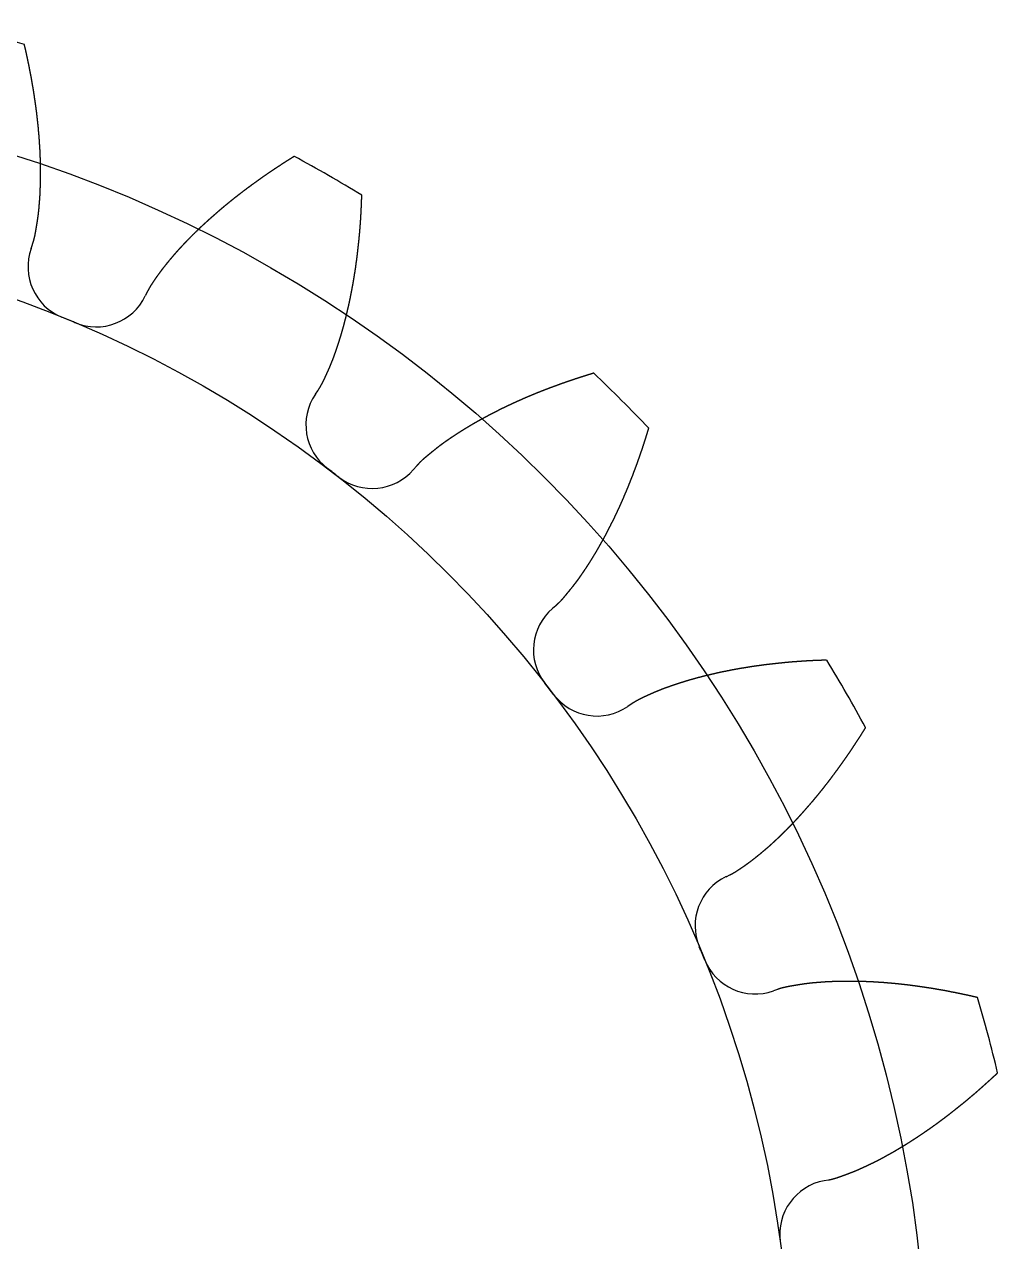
# Model space of a CAD drawing. Header units: millimetres. Extents: x -13 to 13, y -13 to 13.
# Drawn here: x 3.71 to 12.64, y 1.47 to 12.64 of the extents above; entities that cross this region are included whole.
import ezdxf

# ---------------------------------------------------------------- set-up
doc = ezdxf.new("R2010")
doc.units = ezdxf.units.MM
doc.header["$MEASUREMENT"] = 0
for name, color, linetype in [('aasdasdasd v1_Sketch1', 7, 'Continuous'), ('Spur Gear (24 teeth)_Sketch1', 7, 'Continuous'), ('Spur Gear (24 teeth)_Sketch3', 7, 'Continuous')]:
    doc.layers.add(name, color=color, linetype=linetype)

# ---------------------------------------------------------------- blocks, each defined once
blk = doc.blocks.new('SpurGear(24teeth)')
at = {"layer": 'Spur Gear (24 teeth)_Sketch1'}
blk.add_circle((0, 0), 1.0749, dxfattribs=at)
at = {"layer": 'Spur Gear (24 teeth)_Sketch3'}
blk.add_circle((0, 0), 1.2, dxfattribs=at)
blk = doc.blocks.new('engrenagemv1')
blk.add_blockref('SpurGear(24teeth)', (0, 0))

msp = doc.modelspace()

# ---------------------------------------------------------------- linework, layer by layer
at = {"layer": 'aasdasdasd v1_Sketch1'}
for p, q in [((3.77, 10.586, 12.7), (3.783, 10.623, 12.7)), ((3.77, 10.586, 12.7), (3.783, 10.623, 12.7)), ((4.836, 10.187, 12.7), (4.819, 10.151, 12.7)), ((4.836, 10.187, 12.7), (4.819, 10.151, 12.7)), ((6.382, 9.249, 12.7), (6.404, 9.281, 12.7)), ((6.382, 9.249, 12.7), (6.404, 9.281, 12.7)), ((7.308, 8.588, 12.7), (7.283, 8.558, 12.7)), ((7.308, 8.588, 12.7), (7.283, 8.558, 12.7)), ((8.558, 7.283, 12.7), (8.588, 7.308, 12.7)), ((8.558, 7.283, 12.7), (8.588, 7.308, 12.7)), ((9.281, 6.404, 12.7), (9.249, 6.382, 12.7)), ((9.281, 6.404, 12.7), (9.249, 6.382, 12.7)), ((10.151, 4.819, 12.7), (10.187, 4.836, 12.7)), ((10.151, 4.819, 12.7), (10.187, 4.836, 12.7)), ((10.623, 3.783, 12.7), (10.586, 3.77, 12.7)), ((10.623, 3.783, 12.7), (10.586, 3.77, 12.7)), ((11.053, 2.028, 12.7), (11.091, 2.035, 12.7)), ((11.053, 2.028, 12.7), (11.091, 2.035, 12.7))]:
    msp.add_line(p, q, dxfattribs=at)
for centre, radius, start, end in [((0, 0, 12.7), 13, 73.4232, 76.5768), ((0, 0, 12.7), 13, 73.4232, 76.5768), ((0, 0, 12.7), 13, 58.4232, 61.5768), ((0, 0, 12.7), 13, 58.4232, 61.5768), ((4.242, 10.419, 12.7), 0.5, 160.4814, 247.8482), ((4.242, 10.419, 12.7), 0.5, 160.4814, 247.8482), ((4.368, 10.367, 12.7), 0.5, 247.1518, 334.5186), ((4.368, 10.367, 12.7), 0.5, 247.1518, 334.5186), ((0, 0, 12.7), 10.749, 67.1518, 67.8482), ((0, 0, 12.7), 10.749, 67.1518, 67.8482), ((0, 0, 12.7), 13, 43.4232, 46.5768), ((0, 0, 12.7), 13, 43.4232, 46.5768), ((6.794, 8.966, 12.7), 0.5, 145.4814, 232.8482), ((6.794, 8.966, 12.7), 0.5, 145.4814, 232.8482), ((0, 0, 12.7), 10.749, 52.1518, 52.8482), ((0, 0, 12.7), 10.749, 52.1518, 52.8482), ((6.902, 8.883, 12.7), 0.5, 232.1518, 319.5186), ((6.902, 8.883, 12.7), 0.5, 232.1518, 319.5186), ((8.883, 6.902, 12.7), 0.5, 130.4814, 217.8482), ((8.883, 6.902, 12.7), 0.5, 130.4814, 217.8482), ((0, 0, 12.7), 13, 28.4232, 31.5768), ((0, 0, 12.7), 13, 28.4232, 31.5768), ((0, 0, 12.7), 10.749, 37.1518, 37.8482), ((0, 0, 12.7), 10.749, 37.1518, 37.8482), ((8.966, 6.794, 12.7), 0.5, 217.1518, 304.5186), ((8.966, 6.794, 12.7), 0.5, 217.1518, 304.5186), ((10.367, 4.368, 12.7), 0.5, 115.4814, 202.8482), ((10.367, 4.368, 12.7), 0.5, 115.4814, 202.8482), ((0, 0, 12.7), 10.749, 22.1518, 22.8482), ((0, 0, 12.7), 10.749, 22.1518, 22.8482), ((10.419, 4.242, 12.7), 0.5, 202.1518, 289.5186), ((10.419, 4.242, 12.7), 0.5, 202.1518, 289.5186), ((0, 0, 12.7), 13, 13.4232, 16.5768), ((0, 0, 12.7), 13, 13.4232, 16.5768), ((11.144, 1.536, 12.7), 0.5, 100.4814, 187.8482), ((11.144, 1.536, 12.7), 0.5, 100.4814, 187.8482)]:
    msp.add_arc(centre, radius, start, end, dxfattribs=at)
for points in [[(3.783, 10.623, 12.7), (3.785, 10.627, 12.7), (3.788, 10.637, 12.7), (3.793, 10.651, 12.7), (3.798, 10.671, 12.7), (3.804, 10.695, 12.7), (3.809, 10.72, 12.7), (3.814, 10.745, 12.7), (3.818, 10.77, 12.7), (3.822, 10.794, 12.7), (3.826, 10.82, 12.7), (3.83, 10.845, 12.7), (3.834, 10.87, 12.7), (3.837, 10.895, 12.7), (3.84, 10.92, 12.7), (3.843, 10.946, 12.7), (3.845, 10.971, 12.7), (3.847, 10.997, 12.7), (3.849, 11.023, 12.7), (3.851, 11.048, 12.7), (3.853, 11.074, 12.7), (3.854, 11.1, 12.7), (3.855, 11.126, 12.7), (3.856, 11.151, 12.7), (3.857, 11.177, 12.7), (3.858, 11.203, 12.7), (3.858, 11.229, 12.7), (3.858, 11.255, 12.7), (3.858, 11.282, 12.7), (3.858, 11.308, 12.7), (3.858, 11.334, 12.7), (3.857, 11.36, 12.7), (3.857, 11.386, 12.7), (3.856, 11.413, 12.7), (3.855, 11.439, 12.7), (3.854, 11.466, 12.7), (3.853, 11.492, 12.7), (3.851, 11.518, 12.7), (3.849, 11.545, 12.7), (3.848, 11.571, 12.7), (3.846, 11.598, 12.7), (3.844, 11.625, 12.7), (3.841, 11.651, 12.7), (3.839, 11.678, 12.7), (3.837, 11.704, 12.7), (3.834, 11.731, 12.7), (3.831, 11.758, 12.7), (3.828, 11.785, 12.7), (3.825, 11.811, 12.7), (3.822, 11.838, 12.7), (3.818, 11.865, 12.7), (3.815, 11.892, 12.7), (3.811, 11.919, 12.7), (3.807, 11.946, 12.7), (3.803, 11.973, 12.7), (3.799, 11.999, 12.7), (3.795, 12.026, 12.7), (3.791, 12.053, 12.7), (3.786, 12.08, 12.7), (3.781, 12.107, 12.7), (3.777, 12.134, 12.7), (3.772, 12.161, 12.7), (3.767, 12.188, 12.7), (3.761, 12.215, 12.7), (3.756, 12.243, 12.7), (3.751, 12.27, 12.7), (3.745, 12.297, 12.7), (3.739, 12.324, 12.7), (3.734, 12.351, 12.7), (3.728, 12.378, 12.7), (3.722, 12.405, 12.7), (3.717, 12.427, 12.7), (3.713, 12.443, 12.7), (3.71, 12.454, 12.7), (3.709, 12.46, 12.7)], [(3.783, 10.623, 12.7), (3.785, 10.627, 12.7), (3.788, 10.637, 12.7), (3.793, 10.651, 12.7), (3.798, 10.671, 12.7), (3.804, 10.695, 12.7), (3.809, 10.72, 12.7), (3.814, 10.745, 12.7), (3.818, 10.77, 12.7), (3.822, 10.794, 12.7), (3.826, 10.82, 12.7), (3.83, 10.845, 12.7), (3.834, 10.87, 12.7), (3.837, 10.895, 12.7), (3.84, 10.92, 12.7), (3.843, 10.946, 12.7), (3.845, 10.971, 12.7), (3.847, 10.997, 12.7), (3.849, 11.023, 12.7), (3.851, 11.048, 12.7), (3.853, 11.074, 12.7), (3.854, 11.1, 12.7), (3.855, 11.126, 12.7), (3.856, 11.151, 12.7), (3.857, 11.177, 12.7), (3.858, 11.203, 12.7), (3.858, 11.229, 12.7), (3.858, 11.255, 12.7), (3.858, 11.282, 12.7), (3.858, 11.308, 12.7), (3.858, 11.334, 12.7), (3.857, 11.36, 12.7), (3.857, 11.386, 12.7), (3.856, 11.413, 12.7), (3.855, 11.439, 12.7), (3.854, 11.466, 12.7), (3.853, 11.492, 12.7), (3.851, 11.518, 12.7), (3.849, 11.545, 12.7), (3.848, 11.571, 12.7), (3.846, 11.598, 12.7), (3.844, 11.625, 12.7), (3.841, 11.651, 12.7), (3.839, 11.678, 12.7), (3.837, 11.704, 12.7), (3.834, 11.731, 12.7), (3.831, 11.758, 12.7), (3.828, 11.785, 12.7), (3.825, 11.811, 12.7), (3.822, 11.838, 12.7), (3.818, 11.865, 12.7), (3.815, 11.892, 12.7), (3.811, 11.919, 12.7), (3.807, 11.946, 12.7), (3.803, 11.973, 12.7), (3.799, 11.999, 12.7), (3.795, 12.026, 12.7), (3.791, 12.053, 12.7), (3.786, 12.08, 12.7), (3.781, 12.107, 12.7), (3.777, 12.134, 12.7), (3.772, 12.161, 12.7), (3.767, 12.188, 12.7), (3.761, 12.215, 12.7), (3.756, 12.243, 12.7), (3.751, 12.27, 12.7), (3.745, 12.297, 12.7), (3.739, 12.324, 12.7), (3.734, 12.351, 12.7), (3.728, 12.378, 12.7), (3.722, 12.405, 12.7), (3.717, 12.427, 12.7), (3.713, 12.443, 12.7), (3.71, 12.454, 12.7), (3.709, 12.46, 12.7)], [(6.188, 11.433, 12.7), (6.183, 11.43, 12.7), (6.173, 11.424, 12.7), (6.159, 11.415, 12.7), (6.14, 11.403, 12.7), (6.117, 11.389, 12.7), (6.093, 11.374, 12.7), (6.07, 11.358, 12.7), (6.047, 11.343, 12.7), (6.024, 11.328, 12.7), (6.001, 11.313, 12.7), (5.978, 11.297, 12.7), (5.955, 11.282, 12.7), (5.932, 11.266, 12.7), (5.91, 11.251, 12.7), (5.887, 11.235, 12.7), (5.865, 11.219, 12.7), (5.843, 11.203, 12.7), (5.821, 11.187, 12.7), (5.798, 11.171, 12.7), (5.777, 11.155, 12.7), (5.755, 11.139, 12.7), (5.733, 11.123, 12.7), (5.711, 11.106, 12.7), (5.69, 11.09, 12.7), (5.669, 11.073, 12.7), (5.647, 11.057, 12.7), (5.626, 11.04, 12.7), (5.605, 11.023, 12.7), (5.584, 11.006, 12.7), (5.563, 10.989, 12.7), (5.543, 10.972, 12.7), (5.522, 10.955, 12.7), (5.502, 10.938, 12.7), (5.482, 10.92, 12.7), (5.462, 10.903, 12.7), (5.442, 10.885, 12.7), (5.422, 10.868, 12.7), (5.402, 10.85, 12.7), (5.382, 10.832, 12.7), (5.363, 10.815, 12.7), (5.344, 10.797, 12.7), (5.324, 10.779, 12.7), (5.305, 10.76, 12.7), (5.286, 10.742, 12.7), (5.268, 10.724, 12.7), (5.249, 10.706, 12.7), (5.231, 10.687, 12.7), (5.212, 10.668, 12.7), (5.194, 10.65, 12.7), (5.176, 10.631, 12.7), (5.159, 10.612, 12.7), (5.141, 10.593, 12.7), (5.123, 10.574, 12.7), (5.106, 10.555, 12.7), (5.089, 10.535, 12.7), (5.072, 10.516, 12.7), (5.056, 10.496, 12.7), (5.039, 10.477, 12.7), (5.023, 10.457, 12.7), (5.007, 10.437, 12.7), (4.991, 10.417, 12.7), (4.975, 10.397, 12.7), (4.96, 10.377, 12.7), (4.945, 10.356, 12.7), (4.93, 10.336, 12.7), (4.915, 10.315, 12.7), (4.901, 10.294, 12.7), (4.887, 10.273, 12.7), (4.873, 10.252, 12.7), (4.86, 10.231, 12.7), (4.85, 10.214, 12.7), (4.843, 10.2, 12.7), (4.838, 10.191, 12.7), (4.836, 10.187, 12.7)], [(6.188, 11.433, 12.7), (6.183, 11.43, 12.7), (6.173, 11.424, 12.7), (6.159, 11.415, 12.7), (6.14, 11.403, 12.7), (6.117, 11.389, 12.7), (6.093, 11.374, 12.7), (6.07, 11.358, 12.7), (6.047, 11.343, 12.7), (6.024, 11.328, 12.7), (6.001, 11.313, 12.7), (5.978, 11.297, 12.7), (5.955, 11.282, 12.7), (5.932, 11.266, 12.7), (5.91, 11.251, 12.7), (5.887, 11.235, 12.7), (5.865, 11.219, 12.7), (5.843, 11.203, 12.7), (5.821, 11.187, 12.7), (5.798, 11.171, 12.7), (5.777, 11.155, 12.7), (5.755, 11.139, 12.7), (5.733, 11.123, 12.7), (5.711, 11.106, 12.7), (5.69, 11.09, 12.7), (5.669, 11.073, 12.7), (5.647, 11.057, 12.7), (5.626, 11.04, 12.7), (5.605, 11.023, 12.7), (5.584, 11.006, 12.7), (5.563, 10.989, 12.7), (5.543, 10.972, 12.7), (5.522, 10.955, 12.7), (5.502, 10.938, 12.7), (5.482, 10.92, 12.7), (5.462, 10.903, 12.7), (5.442, 10.885, 12.7), (5.422, 10.868, 12.7), (5.402, 10.85, 12.7), (5.382, 10.832, 12.7), (5.363, 10.815, 12.7), (5.344, 10.797, 12.7), (5.324, 10.779, 12.7), (5.305, 10.76, 12.7), (5.286, 10.742, 12.7), (5.268, 10.724, 12.7), (5.249, 10.706, 12.7), (5.231, 10.687, 12.7), (5.212, 10.668, 12.7), (5.194, 10.65, 12.7), (5.176, 10.631, 12.7), (5.159, 10.612, 12.7), (5.141, 10.593, 12.7), (5.123, 10.574, 12.7), (5.106, 10.555, 12.7), (5.089, 10.535, 12.7), (5.072, 10.516, 12.7), (5.056, 10.496, 12.7), (5.039, 10.477, 12.7), (5.023, 10.457, 12.7), (5.007, 10.437, 12.7), (4.991, 10.417, 12.7), (4.975, 10.397, 12.7), (4.96, 10.377, 12.7), (4.945, 10.356, 12.7), (4.93, 10.336, 12.7), (4.915, 10.315, 12.7), (4.901, 10.294, 12.7), (4.887, 10.273, 12.7), (4.873, 10.252, 12.7), (4.86, 10.231, 12.7), (4.85, 10.214, 12.7), (4.843, 10.2, 12.7), (4.838, 10.191, 12.7), (4.836, 10.187, 12.7)], [(6.404, 9.281, 12.7), (6.407, 9.286, 12.7), (6.412, 9.294, 12.7), (6.42, 9.307, 12.7), (6.43, 9.324, 12.7), (6.442, 9.346, 12.7), (6.454, 9.369, 12.7), (6.465, 9.391, 12.7), (6.475, 9.414, 12.7), (6.486, 9.437, 12.7), (6.496, 9.461, 12.7), (6.507, 9.484, 12.7), (6.517, 9.507, 12.7), (6.526, 9.531, 12.7), (6.536, 9.554, 12.7), (6.545, 9.578, 12.7), (6.554, 9.602, 12.7), (6.562, 9.626, 12.7), (6.571, 9.651, 12.7), (6.579, 9.675, 12.7), (6.587, 9.699, 12.7), (6.596, 9.724, 12.7), (6.603, 9.749, 12.7), (6.611, 9.773, 12.7), (6.619, 9.798, 12.7), (6.626, 9.823, 12.7), (6.633, 9.848, 12.7), (6.64, 9.873, 12.7), (6.647, 9.899, 12.7), (6.653, 9.924, 12.7), (6.66, 9.949, 12.7), (6.666, 9.975, 12.7), (6.672, 10, 12.7), (6.678, 10.026, 12.7), (6.684, 10.052, 12.7), (6.69, 10.077, 12.7), (6.696, 10.103, 12.7), (6.701, 10.129, 12.7), (6.706, 10.155, 12.7), (6.711, 10.181, 12.7), (6.717, 10.207, 12.7), (6.721, 10.234, 12.7), (6.726, 10.26, 12.7), (6.731, 10.286, 12.7), (6.735, 10.313, 12.7), (6.739, 10.339, 12.7), (6.744, 10.366, 12.7), (6.748, 10.392, 12.7), (6.752, 10.419, 12.7), (6.755, 10.446, 12.7), (6.759, 10.472, 12.7), (6.763, 10.499, 12.7), (6.766, 10.526, 12.7), (6.769, 10.553, 12.7), (6.772, 10.58, 12.7), (6.775, 10.607, 12.7), (6.778, 10.634, 12.7), (6.781, 10.662, 12.7), (6.784, 10.689, 12.7), (6.786, 10.716, 12.7), (6.789, 10.743, 12.7), (6.791, 10.771, 12.7), (6.793, 10.798, 12.7), (6.795, 10.826, 12.7), (6.797, 10.853, 12.7), (6.799, 10.881, 12.7), (6.8, 10.908, 12.7), (6.802, 10.936, 12.7), (6.803, 10.964, 12.7), (6.804, 10.992, 12.7), (6.805, 11.019, 12.7), (6.806, 11.042, 12.7), (6.807, 11.058, 12.7), (6.807, 11.07, 12.7), (6.807, 11.075, 12.7)], [(6.404, 9.281, 12.7), (6.407, 9.286, 12.7), (6.412, 9.294, 12.7), (6.42, 9.307, 12.7), (6.43, 9.324, 12.7), (6.442, 9.346, 12.7), (6.454, 9.369, 12.7), (6.465, 9.391, 12.7), (6.475, 9.414, 12.7), (6.486, 9.437, 12.7), (6.496, 9.461, 12.7), (6.507, 9.484, 12.7), (6.517, 9.507, 12.7), (6.526, 9.531, 12.7), (6.536, 9.554, 12.7), (6.545, 9.578, 12.7), (6.554, 9.602, 12.7), (6.562, 9.626, 12.7), (6.571, 9.651, 12.7), (6.579, 9.675, 12.7), (6.587, 9.699, 12.7), (6.596, 9.724, 12.7), (6.603, 9.749, 12.7), (6.611, 9.773, 12.7), (6.619, 9.798, 12.7), (6.626, 9.823, 12.7), (6.633, 9.848, 12.7), (6.64, 9.873, 12.7), (6.647, 9.899, 12.7), (6.653, 9.924, 12.7), (6.66, 9.949, 12.7), (6.666, 9.975, 12.7), (6.672, 10, 12.7), (6.678, 10.026, 12.7), (6.684, 10.052, 12.7), (6.69, 10.077, 12.7), (6.696, 10.103, 12.7), (6.701, 10.129, 12.7), (6.706, 10.155, 12.7), (6.711, 10.181, 12.7), (6.717, 10.207, 12.7), (6.721, 10.234, 12.7), (6.726, 10.26, 12.7), (6.731, 10.286, 12.7), (6.735, 10.313, 12.7), (6.739, 10.339, 12.7), (6.744, 10.366, 12.7), (6.748, 10.392, 12.7), (6.752, 10.419, 12.7), (6.755, 10.446, 12.7), (6.759, 10.472, 12.7), (6.763, 10.499, 12.7), (6.766, 10.526, 12.7), (6.769, 10.553, 12.7), (6.772, 10.58, 12.7), (6.775, 10.607, 12.7), (6.778, 10.634, 12.7), (6.781, 10.662, 12.7), (6.784, 10.689, 12.7), (6.786, 10.716, 12.7), (6.789, 10.743, 12.7), (6.791, 10.771, 12.7), (6.793, 10.798, 12.7), (6.795, 10.826, 12.7), (6.797, 10.853, 12.7), (6.799, 10.881, 12.7), (6.8, 10.908, 12.7), (6.802, 10.936, 12.7), (6.803, 10.964, 12.7), (6.804, 10.992, 12.7), (6.805, 11.019, 12.7), (6.806, 11.042, 12.7), (6.807, 11.058, 12.7), (6.807, 11.07, 12.7), (6.807, 11.075, 12.7)], [(8.936, 9.442, 12.7), (8.931, 9.44, 12.7), (8.92, 9.437, 12.7), (8.904, 9.432, 12.7), (8.883, 9.426, 12.7), (8.856, 9.417, 12.7), (8.83, 9.409, 12.7), (8.803, 9.4, 12.7), (8.777, 9.392, 12.7), (8.75, 9.383, 12.7), (8.724, 9.374, 12.7), (8.698, 9.365, 12.7), (8.672, 9.356, 12.7), (8.646, 9.347, 12.7), (8.62, 9.338, 12.7), (8.595, 9.328, 12.7), (8.569, 9.319, 12.7), (8.543, 9.309, 12.7), (8.518, 9.3, 12.7), (8.492, 9.29, 12.7), (8.467, 9.28, 12.7), (8.442, 9.27, 12.7), (8.416, 9.26, 12.7), (8.391, 9.25, 12.7), (8.366, 9.239, 12.7), (8.341, 9.229, 12.7), (8.317, 9.218, 12.7), (8.292, 9.208, 12.7), (8.267, 9.197, 12.7), (8.243, 9.186, 12.7), (8.218, 9.175, 12.7), (8.194, 9.164, 12.7), (8.169, 9.152, 12.7), (8.145, 9.141, 12.7), (8.121, 9.13, 12.7), (8.097, 9.118, 12.7), (8.073, 9.106, 12.7), (8.05, 9.094, 12.7), (8.026, 9.082, 12.7), (8.003, 9.07, 12.7), (7.979, 9.058, 12.7), (7.956, 9.046, 12.7), (7.933, 9.033, 12.7), (7.91, 9.021, 12.7), (7.887, 9.008, 12.7), (7.864, 8.995, 12.7), (7.841, 8.982, 12.7), (7.818, 8.969, 12.7), (7.796, 8.956, 12.7), (7.774, 8.942, 12.7), (7.751, 8.929, 12.7), (7.729, 8.915, 12.7), (7.707, 8.901, 12.7), (7.686, 8.888, 12.7), (7.664, 8.873, 12.7), (7.643, 8.859, 12.7), (7.621, 8.845, 12.7), (7.6, 8.83, 12.7), (7.579, 8.816, 12.7), (7.558, 8.801, 12.7), (7.537, 8.786, 12.7), (7.517, 8.771, 12.7), (7.497, 8.755, 12.7), (7.477, 8.739, 12.7), (7.457, 8.723, 12.7), (7.437, 8.707, 12.7), (7.418, 8.691, 12.7), (7.398, 8.675, 12.7), (7.379, 8.659, 12.7), (7.36, 8.642, 12.7), (7.342, 8.625, 12.7), (7.328, 8.61, 12.7), (7.318, 8.599, 12.7), (7.311, 8.592, 12.7), (7.308, 8.588, 12.7)], [(8.936, 9.442, 12.7), (8.931, 9.44, 12.7), (8.92, 9.437, 12.7), (8.904, 9.432, 12.7), (8.883, 9.426, 12.7), (8.856, 9.417, 12.7), (8.83, 9.409, 12.7), (8.803, 9.4, 12.7), (8.777, 9.392, 12.7), (8.75, 9.383, 12.7), (8.724, 9.374, 12.7), (8.698, 9.365, 12.7), (8.672, 9.356, 12.7), (8.646, 9.347, 12.7), (8.62, 9.338, 12.7), (8.595, 9.328, 12.7), (8.569, 9.319, 12.7), (8.543, 9.309, 12.7), (8.518, 9.3, 12.7), (8.492, 9.29, 12.7), (8.467, 9.28, 12.7), (8.442, 9.27, 12.7), (8.416, 9.26, 12.7), (8.391, 9.25, 12.7), (8.366, 9.239, 12.7), (8.341, 9.229, 12.7), (8.317, 9.218, 12.7), (8.292, 9.208, 12.7), (8.267, 9.197, 12.7), (8.243, 9.186, 12.7), (8.218, 9.175, 12.7), (8.194, 9.164, 12.7), (8.169, 9.152, 12.7), (8.145, 9.141, 12.7), (8.121, 9.13, 12.7), (8.097, 9.118, 12.7), (8.073, 9.106, 12.7), (8.05, 9.094, 12.7), (8.026, 9.082, 12.7), (8.003, 9.07, 12.7), (7.979, 9.058, 12.7), (7.956, 9.046, 12.7), (7.933, 9.033, 12.7), (7.91, 9.021, 12.7), (7.887, 9.008, 12.7), (7.864, 8.995, 12.7), (7.841, 8.982, 12.7), (7.818, 8.969, 12.7), (7.796, 8.956, 12.7), (7.774, 8.942, 12.7), (7.751, 8.929, 12.7), (7.729, 8.915, 12.7), (7.707, 8.901, 12.7), (7.686, 8.888, 12.7), (7.664, 8.873, 12.7), (7.643, 8.859, 12.7), (7.621, 8.845, 12.7), (7.6, 8.83, 12.7), (7.579, 8.816, 12.7), (7.558, 8.801, 12.7), (7.537, 8.786, 12.7), (7.517, 8.771, 12.7), (7.497, 8.755, 12.7), (7.477, 8.739, 12.7), (7.457, 8.723, 12.7), (7.437, 8.707, 12.7), (7.418, 8.691, 12.7), (7.398, 8.675, 12.7), (7.379, 8.659, 12.7), (7.36, 8.642, 12.7), (7.342, 8.625, 12.7), (7.328, 8.61, 12.7), (7.318, 8.599, 12.7), (7.311, 8.592, 12.7), (7.308, 8.588, 12.7)], [(8.588, 7.308, 12.7), (8.592, 7.311, 12.7), (8.599, 7.318, 12.7), (8.61, 7.328, 12.7), (8.625, 7.342, 12.7), (8.642, 7.36, 12.7), (8.659, 7.379, 12.7), (8.675, 7.398, 12.7), (8.691, 7.418, 12.7), (8.707, 7.437, 12.7), (8.723, 7.457, 12.7), (8.739, 7.477, 12.7), (8.755, 7.497, 12.7), (8.771, 7.517, 12.7), (8.786, 7.537, 12.7), (8.801, 7.558, 12.7), (8.816, 7.579, 12.7), (8.83, 7.6, 12.7), (8.845, 7.621, 12.7), (8.859, 7.643, 12.7), (8.873, 7.664, 12.7), (8.888, 7.686, 12.7), (8.901, 7.707, 12.7), (8.915, 7.729, 12.7), (8.929, 7.751, 12.7), (8.942, 7.774, 12.7), (8.956, 7.796, 12.7), (8.969, 7.818, 12.7), (8.982, 7.841, 12.7), (8.995, 7.864, 12.7), (9.008, 7.887, 12.7), (9.021, 7.91, 12.7), (9.033, 7.933, 12.7), (9.046, 7.956, 12.7), (9.058, 7.979, 12.7), (9.07, 8.003, 12.7), (9.082, 8.026, 12.7), (9.094, 8.05, 12.7), (9.106, 8.073, 12.7), (9.118, 8.097, 12.7), (9.13, 8.121, 12.7), (9.141, 8.145, 12.7), (9.152, 8.169, 12.7), (9.164, 8.194, 12.7), (9.175, 8.218, 12.7), (9.186, 8.243, 12.7), (9.197, 8.267, 12.7), (9.208, 8.292, 12.7), (9.218, 8.317, 12.7), (9.229, 8.341, 12.7), (9.239, 8.366, 12.7), (9.25, 8.391, 12.7), (9.26, 8.416, 12.7), (9.27, 8.442, 12.7), (9.28, 8.467, 12.7), (9.29, 8.492, 12.7), (9.3, 8.518, 12.7), (9.309, 8.543, 12.7), (9.319, 8.569, 12.7), (9.328, 8.595, 12.7), (9.338, 8.62, 12.7), (9.347, 8.646, 12.7), (9.356, 8.672, 12.7), (9.365, 8.698, 12.7), (9.374, 8.724, 12.7), (9.383, 8.75, 12.7), (9.392, 8.777, 12.7), (9.4, 8.803, 12.7), (9.409, 8.83, 12.7), (9.417, 8.856, 12.7), (9.426, 8.883, 12.7), (9.432, 8.904, 12.7), (9.437, 8.92, 12.7), (9.44, 8.931, 12.7), (9.442, 8.936, 12.7)], [(8.588, 7.308, 12.7), (8.592, 7.311, 12.7), (8.599, 7.318, 12.7), (8.61, 7.328, 12.7), (8.625, 7.342, 12.7), (8.642, 7.36, 12.7), (8.659, 7.379, 12.7), (8.675, 7.398, 12.7), (8.691, 7.418, 12.7), (8.707, 7.437, 12.7), (8.723, 7.457, 12.7), (8.739, 7.477, 12.7), (8.755, 7.497, 12.7), (8.771, 7.517, 12.7), (8.786, 7.537, 12.7), (8.801, 7.558, 12.7), (8.816, 7.579, 12.7), (8.83, 7.6, 12.7), (8.845, 7.621, 12.7), (8.859, 7.643, 12.7), (8.873, 7.664, 12.7), (8.888, 7.686, 12.7), (8.901, 7.707, 12.7), (8.915, 7.729, 12.7), (8.929, 7.751, 12.7), (8.942, 7.774, 12.7), (8.956, 7.796, 12.7), (8.969, 7.818, 12.7), (8.982, 7.841, 12.7), (8.995, 7.864, 12.7), (9.008, 7.887, 12.7), (9.021, 7.91, 12.7), (9.033, 7.933, 12.7), (9.046, 7.956, 12.7), (9.058, 7.979, 12.7), (9.07, 8.003, 12.7), (9.082, 8.026, 12.7), (9.094, 8.05, 12.7), (9.106, 8.073, 12.7), (9.118, 8.097, 12.7), (9.13, 8.121, 12.7), (9.141, 8.145, 12.7), (9.152, 8.169, 12.7), (9.164, 8.194, 12.7), (9.175, 8.218, 12.7), (9.186, 8.243, 12.7), (9.197, 8.267, 12.7), (9.208, 8.292, 12.7), (9.218, 8.317, 12.7), (9.229, 8.341, 12.7), (9.239, 8.366, 12.7), (9.25, 8.391, 12.7), (9.26, 8.416, 12.7), (9.27, 8.442, 12.7), (9.28, 8.467, 12.7), (9.29, 8.492, 12.7), (9.3, 8.518, 12.7), (9.309, 8.543, 12.7), (9.319, 8.569, 12.7), (9.328, 8.595, 12.7), (9.338, 8.62, 12.7), (9.347, 8.646, 12.7), (9.356, 8.672, 12.7), (9.365, 8.698, 12.7), (9.374, 8.724, 12.7), (9.383, 8.75, 12.7), (9.392, 8.777, 12.7), (9.4, 8.803, 12.7), (9.409, 8.83, 12.7), (9.417, 8.856, 12.7), (9.426, 8.883, 12.7), (9.432, 8.904, 12.7), (9.437, 8.92, 12.7), (9.44, 8.931, 12.7), (9.442, 8.936, 12.7)], [(11.075, 6.807, 12.7), (11.07, 6.807, 12.7), (11.058, 6.807, 12.7), (11.042, 6.806, 12.7), (11.019, 6.805, 12.7), (10.992, 6.804, 12.7), (10.964, 6.803, 12.7), (10.936, 6.802, 12.7), (10.908, 6.8, 12.7), (10.881, 6.799, 12.7), (10.853, 6.797, 12.7), (10.826, 6.795, 12.7), (10.798, 6.793, 12.7), (10.771, 6.791, 12.7), (10.743, 6.789, 12.7), (10.716, 6.786, 12.7), (10.689, 6.784, 12.7), (10.662, 6.781, 12.7), (10.634, 6.778, 12.7), (10.607, 6.775, 12.7), (10.58, 6.772, 12.7), (10.553, 6.769, 12.7), (10.526, 6.766, 12.7), (10.499, 6.763, 12.7), (10.472, 6.759, 12.7), (10.446, 6.755, 12.7), (10.419, 6.752, 12.7), (10.392, 6.748, 12.7), (10.366, 6.744, 12.7), (10.339, 6.739, 12.7), (10.313, 6.735, 12.7), (10.286, 6.731, 12.7), (10.26, 6.726, 12.7), (10.234, 6.721, 12.7), (10.207, 6.717, 12.7), (10.181, 6.711, 12.7), (10.155, 6.706, 12.7), (10.129, 6.701, 12.7), (10.103, 6.696, 12.7), (10.077, 6.69, 12.7), (10.052, 6.684, 12.7), (10.026, 6.678, 12.7), (10, 6.672, 12.7), (9.975, 6.666, 12.7), (9.949, 6.66, 12.7), (9.924, 6.653, 12.7), (9.899, 6.647, 12.7), (9.873, 6.64, 12.7), (9.848, 6.633, 12.7), (9.823, 6.626, 12.7), (9.798, 6.619, 12.7), (9.773, 6.611, 12.7), (9.749, 6.603, 12.7), (9.724, 6.596, 12.7), (9.699, 6.587, 12.7), (9.675, 6.579, 12.7), (9.651, 6.571, 12.7), (9.626, 6.562, 12.7), (9.602, 6.554, 12.7), (9.578, 6.545, 12.7), (9.554, 6.536, 12.7), (9.531, 6.526, 12.7), (9.507, 6.517, 12.7), (9.484, 6.507, 12.7), (9.461, 6.496, 12.7), (9.437, 6.486, 12.7), (9.414, 6.475, 12.7), (9.391, 6.465, 12.7), (9.369, 6.454, 12.7), (9.346, 6.442, 12.7), (9.324, 6.43, 12.7), (9.307, 6.42, 12.7), (9.294, 6.412, 12.7), (9.286, 6.407, 12.7), (9.281, 6.404, 12.7)], [(11.075, 6.807, 12.7), (11.07, 6.807, 12.7), (11.058, 6.807, 12.7), (11.042, 6.806, 12.7), (11.019, 6.805, 12.7), (10.992, 6.804, 12.7), (10.964, 6.803, 12.7), (10.936, 6.802, 12.7), (10.908, 6.8, 12.7), (10.881, 6.799, 12.7), (10.853, 6.797, 12.7), (10.826, 6.795, 12.7), (10.798, 6.793, 12.7), (10.771, 6.791, 12.7), (10.743, 6.789, 12.7), (10.716, 6.786, 12.7), (10.689, 6.784, 12.7), (10.662, 6.781, 12.7), (10.634, 6.778, 12.7), (10.607, 6.775, 12.7), (10.58, 6.772, 12.7), (10.553, 6.769, 12.7), (10.526, 6.766, 12.7), (10.499, 6.763, 12.7), (10.472, 6.759, 12.7), (10.446, 6.755, 12.7), (10.419, 6.752, 12.7), (10.392, 6.748, 12.7), (10.366, 6.744, 12.7), (10.339, 6.739, 12.7), (10.313, 6.735, 12.7), (10.286, 6.731, 12.7), (10.26, 6.726, 12.7), (10.234, 6.721, 12.7), (10.207, 6.717, 12.7), (10.181, 6.711, 12.7), (10.155, 6.706, 12.7), (10.129, 6.701, 12.7), (10.103, 6.696, 12.7), (10.077, 6.69, 12.7), (10.052, 6.684, 12.7), (10.026, 6.678, 12.7), (10, 6.672, 12.7), (9.975, 6.666, 12.7), (9.949, 6.66, 12.7), (9.924, 6.653, 12.7), (9.899, 6.647, 12.7), (9.873, 6.64, 12.7), (9.848, 6.633, 12.7), (9.823, 6.626, 12.7), (9.798, 6.619, 12.7), (9.773, 6.611, 12.7), (9.749, 6.603, 12.7), (9.724, 6.596, 12.7), (9.699, 6.587, 12.7), (9.675, 6.579, 12.7), (9.651, 6.571, 12.7), (9.626, 6.562, 12.7), (9.602, 6.554, 12.7), (9.578, 6.545, 12.7), (9.554, 6.536, 12.7), (9.531, 6.526, 12.7), (9.507, 6.517, 12.7), (9.484, 6.507, 12.7), (9.461, 6.496, 12.7), (9.437, 6.486, 12.7), (9.414, 6.475, 12.7), (9.391, 6.465, 12.7), (9.369, 6.454, 12.7), (9.346, 6.442, 12.7), (9.324, 6.43, 12.7), (9.307, 6.42, 12.7), (9.294, 6.412, 12.7), (9.286, 6.407, 12.7), (9.281, 6.404, 12.7)], [(10.187, 4.836, 12.7), (10.191, 4.838, 12.7), (10.2, 4.843, 12.7), (10.214, 4.85, 12.7), (10.231, 4.86, 12.7), (10.252, 4.873, 12.7), (10.273, 4.887, 12.7), (10.294, 4.901, 12.7), (10.315, 4.915, 12.7), (10.336, 4.93, 12.7), (10.356, 4.945, 12.7), (10.377, 4.96, 12.7), (10.397, 4.975, 12.7), (10.417, 4.991, 12.7), (10.437, 5.007, 12.7), (10.457, 5.023, 12.7), (10.477, 5.039, 12.7), (10.496, 5.056, 12.7), (10.516, 5.072, 12.7), (10.535, 5.089, 12.7), (10.555, 5.106, 12.7), (10.574, 5.123, 12.7), (10.593, 5.141, 12.7), (10.612, 5.159, 12.7), (10.631, 5.176, 12.7), (10.65, 5.194, 12.7), (10.668, 5.212, 12.7), (10.687, 5.231, 12.7), (10.706, 5.249, 12.7), (10.724, 5.268, 12.7), (10.742, 5.286, 12.7), (10.76, 5.305, 12.7), (10.779, 5.324, 12.7), (10.797, 5.344, 12.7), (10.815, 5.363, 12.7), (10.832, 5.382, 12.7), (10.85, 5.402, 12.7), (10.868, 5.422, 12.7), (10.885, 5.442, 12.7), (10.903, 5.462, 12.7), (10.92, 5.482, 12.7), (10.938, 5.502, 12.7), (10.955, 5.522, 12.7), (10.972, 5.543, 12.7), (10.989, 5.563, 12.7), (11.006, 5.584, 12.7), (11.023, 5.605, 12.7), (11.04, 5.626, 12.7), (11.057, 5.647, 12.7), (11.073, 5.669, 12.7), (11.09, 5.69, 12.7), (11.106, 5.711, 12.7), (11.123, 5.733, 12.7), (11.139, 5.755, 12.7), (11.155, 5.777, 12.7), (11.171, 5.798, 12.7), (11.187, 5.821, 12.7), (11.203, 5.843, 12.7), (11.219, 5.865, 12.7), (11.235, 5.887, 12.7), (11.251, 5.91, 12.7), (11.266, 5.932, 12.7), (11.282, 5.955, 12.7), (11.297, 5.978, 12.7), (11.313, 6.001, 12.7), (11.328, 6.024, 12.7), (11.343, 6.047, 12.7), (11.358, 6.07, 12.7), (11.374, 6.093, 12.7), (11.389, 6.117, 12.7), (11.403, 6.14, 12.7), (11.415, 6.159, 12.7), (11.424, 6.173, 12.7), (11.43, 6.183, 12.7), (11.433, 6.188, 12.7)], [(10.187, 4.836, 12.7), (10.191, 4.838, 12.7), (10.2, 4.843, 12.7), (10.214, 4.85, 12.7), (10.231, 4.86, 12.7), (10.252, 4.873, 12.7), (10.273, 4.887, 12.7), (10.294, 4.901, 12.7), (10.315, 4.915, 12.7), (10.336, 4.93, 12.7), (10.356, 4.945, 12.7), (10.377, 4.96, 12.7), (10.397, 4.975, 12.7), (10.417, 4.991, 12.7), (10.437, 5.007, 12.7), (10.457, 5.023, 12.7), (10.477, 5.039, 12.7), (10.496, 5.056, 12.7), (10.516, 5.072, 12.7), (10.535, 5.089, 12.7), (10.555, 5.106, 12.7), (10.574, 5.123, 12.7), (10.593, 5.141, 12.7), (10.612, 5.159, 12.7), (10.631, 5.176, 12.7), (10.65, 5.194, 12.7), (10.668, 5.212, 12.7), (10.687, 5.231, 12.7), (10.706, 5.249, 12.7), (10.724, 5.268, 12.7), (10.742, 5.286, 12.7), (10.76, 5.305, 12.7), (10.779, 5.324, 12.7), (10.797, 5.344, 12.7), (10.815, 5.363, 12.7), (10.832, 5.382, 12.7), (10.85, 5.402, 12.7), (10.868, 5.422, 12.7), (10.885, 5.442, 12.7), (10.903, 5.462, 12.7), (10.92, 5.482, 12.7), (10.938, 5.502, 12.7), (10.955, 5.522, 12.7), (10.972, 5.543, 12.7), (10.989, 5.563, 12.7), (11.006, 5.584, 12.7), (11.023, 5.605, 12.7), (11.04, 5.626, 12.7), (11.057, 5.647, 12.7), (11.073, 5.669, 12.7), (11.09, 5.69, 12.7), (11.106, 5.711, 12.7), (11.123, 5.733, 12.7), (11.139, 5.755, 12.7), (11.155, 5.777, 12.7), (11.171, 5.798, 12.7), (11.187, 5.821, 12.7), (11.203, 5.843, 12.7), (11.219, 5.865, 12.7), (11.235, 5.887, 12.7), (11.251, 5.91, 12.7), (11.266, 5.932, 12.7), (11.282, 5.955, 12.7), (11.297, 5.978, 12.7), (11.313, 6.001, 12.7), (11.328, 6.024, 12.7), (11.343, 6.047, 12.7), (11.358, 6.07, 12.7), (11.374, 6.093, 12.7), (11.389, 6.117, 12.7), (11.403, 6.14, 12.7), (11.415, 6.159, 12.7), (11.424, 6.173, 12.7), (11.43, 6.183, 12.7), (11.433, 6.188, 12.7)], [(12.46, 3.709, 12.7), (12.454, 3.71, 12.7), (12.443, 3.713, 12.7), (12.427, 3.717, 12.7), (12.405, 3.722, 12.7), (12.378, 3.728, 12.7), (12.351, 3.734, 12.7), (12.324, 3.739, 12.7), (12.297, 3.745, 12.7), (12.27, 3.751, 12.7), (12.243, 3.756, 12.7), (12.215, 3.761, 12.7), (12.188, 3.767, 12.7), (12.161, 3.772, 12.7), (12.134, 3.777, 12.7), (12.107, 3.781, 12.7), (12.08, 3.786, 12.7), (12.053, 3.791, 12.7), (12.026, 3.795, 12.7), (11.999, 3.799, 12.7), (11.973, 3.803, 12.7), (11.946, 3.807, 12.7), (11.919, 3.811, 12.7), (11.892, 3.815, 12.7), (11.865, 3.818, 12.7), (11.838, 3.822, 12.7), (11.811, 3.825, 12.7), (11.785, 3.828, 12.7), (11.758, 3.831, 12.7), (11.731, 3.834, 12.7), (11.704, 3.837, 12.7), (11.678, 3.839, 12.7), (11.651, 3.841, 12.7), (11.625, 3.844, 12.7), (11.598, 3.846, 12.7), (11.571, 3.848, 12.7), (11.545, 3.849, 12.7), (11.518, 3.851, 12.7), (11.492, 3.853, 12.7), (11.466, 3.854, 12.7), (11.439, 3.855, 12.7), (11.413, 3.856, 12.7), (11.386, 3.857, 12.7), (11.36, 3.857, 12.7), (11.334, 3.858, 12.7), (11.308, 3.858, 12.7), (11.282, 3.858, 12.7), (11.255, 3.858, 12.7), (11.229, 3.858, 12.7), (11.203, 3.858, 12.7), (11.177, 3.857, 12.7), (11.151, 3.856, 12.7), (11.126, 3.855, 12.7), (11.1, 3.854, 12.7), (11.074, 3.853, 12.7), (11.048, 3.851, 12.7), (11.023, 3.849, 12.7), (10.997, 3.847, 12.7), (10.971, 3.845, 12.7), (10.946, 3.843, 12.7), (10.92, 3.84, 12.7), (10.895, 3.837, 12.7), (10.87, 3.834, 12.7), (10.845, 3.83, 12.7), (10.82, 3.826, 12.7), (10.794, 3.822, 12.7), (10.77, 3.818, 12.7), (10.745, 3.814, 12.7), (10.72, 3.809, 12.7), (10.695, 3.804, 12.7), (10.671, 3.798, 12.7), (10.651, 3.793, 12.7), (10.637, 3.788, 12.7), (10.627, 3.785, 12.7), (10.623, 3.783, 12.7)], [(12.46, 3.709, 12.7), (12.454, 3.71, 12.7), (12.443, 3.713, 12.7), (12.427, 3.717, 12.7), (12.405, 3.722, 12.7), (12.378, 3.728, 12.7), (12.351, 3.734, 12.7), (12.324, 3.739, 12.7), (12.297, 3.745, 12.7), (12.27, 3.751, 12.7), (12.243, 3.756, 12.7), (12.215, 3.761, 12.7), (12.188, 3.767, 12.7), (12.161, 3.772, 12.7), (12.134, 3.777, 12.7), (12.107, 3.781, 12.7), (12.08, 3.786, 12.7), (12.053, 3.791, 12.7), (12.026, 3.795, 12.7), (11.999, 3.799, 12.7), (11.973, 3.803, 12.7), (11.946, 3.807, 12.7), (11.919, 3.811, 12.7), (11.892, 3.815, 12.7), (11.865, 3.818, 12.7), (11.838, 3.822, 12.7), (11.811, 3.825, 12.7), (11.785, 3.828, 12.7), (11.758, 3.831, 12.7), (11.731, 3.834, 12.7), (11.704, 3.837, 12.7), (11.678, 3.839, 12.7), (11.651, 3.841, 12.7), (11.625, 3.844, 12.7), (11.598, 3.846, 12.7), (11.571, 3.848, 12.7), (11.545, 3.849, 12.7), (11.518, 3.851, 12.7), (11.492, 3.853, 12.7), (11.466, 3.854, 12.7), (11.439, 3.855, 12.7), (11.413, 3.856, 12.7), (11.386, 3.857, 12.7), (11.36, 3.857, 12.7), (11.334, 3.858, 12.7), (11.308, 3.858, 12.7), (11.282, 3.858, 12.7), (11.255, 3.858, 12.7), (11.229, 3.858, 12.7), (11.203, 3.858, 12.7), (11.177, 3.857, 12.7), (11.151, 3.856, 12.7), (11.126, 3.855, 12.7), (11.1, 3.854, 12.7), (11.074, 3.853, 12.7), (11.048, 3.851, 12.7), (11.023, 3.849, 12.7), (10.997, 3.847, 12.7), (10.971, 3.845, 12.7), (10.946, 3.843, 12.7), (10.92, 3.84, 12.7), (10.895, 3.837, 12.7), (10.87, 3.834, 12.7), (10.845, 3.83, 12.7), (10.82, 3.826, 12.7), (10.794, 3.822, 12.7), (10.77, 3.818, 12.7), (10.745, 3.814, 12.7), (10.72, 3.809, 12.7), (10.695, 3.804, 12.7), (10.671, 3.798, 12.7), (10.651, 3.793, 12.7), (10.637, 3.788, 12.7), (10.627, 3.785, 12.7), (10.623, 3.783, 12.7)], [(11.091, 2.035, 12.7), (11.096, 2.036, 12.7), (11.106, 2.038, 12.7), (11.121, 2.041, 12.7), (11.14, 2.046, 12.7), (11.164, 2.053, 12.7), (11.188, 2.061, 12.7), (11.212, 2.07, 12.7), (11.236, 2.078, 12.7), (11.259, 2.087, 12.7), (11.283, 2.096, 12.7), (11.307, 2.105, 12.7), (11.33, 2.115, 12.7), (11.354, 2.124, 12.7), (11.377, 2.135, 12.7), (11.401, 2.145, 12.7), (11.424, 2.156, 12.7), (11.447, 2.167, 12.7), (11.47, 2.178, 12.7), (11.494, 2.189, 12.7), (11.517, 2.201, 12.7), (11.54, 2.212, 12.7), (11.563, 2.224, 12.7), (11.586, 2.236, 12.7), (11.608, 2.248, 12.7), (11.631, 2.261, 12.7), (11.654, 2.274, 12.7), (11.677, 2.286, 12.7), (11.699, 2.299, 12.7), (11.722, 2.313, 12.7), (11.744, 2.326, 12.7), (11.767, 2.34, 12.7), (11.789, 2.353, 12.7), (11.812, 2.367, 12.7), (11.834, 2.381, 12.7), (11.856, 2.395, 12.7), (11.879, 2.41, 12.7), (11.901, 2.424, 12.7), (11.923, 2.439, 12.7), (11.945, 2.454, 12.7), (11.967, 2.468, 12.7), (11.989, 2.484, 12.7), (12.011, 2.499, 12.7), (12.033, 2.514, 12.7), (12.055, 2.53, 12.7), (12.076, 2.545, 12.7), (12.098, 2.561, 12.7), (12.12, 2.577, 12.7), (12.141, 2.593, 12.7), (12.163, 2.609, 12.7), (12.185, 2.626, 12.7), (12.206, 2.642, 12.7), (12.227, 2.659, 12.7), (12.249, 2.676, 12.7), (12.27, 2.693, 12.7), (12.291, 2.71, 12.7), (12.313, 2.727, 12.7), (12.334, 2.744, 12.7), (12.355, 2.761, 12.7), (12.376, 2.779, 12.7), (12.397, 2.797, 12.7), (12.418, 2.814, 12.7), (12.439, 2.832, 12.7), (12.46, 2.85, 12.7), (12.48, 2.868, 12.7), (12.501, 2.887, 12.7), (12.522, 2.905, 12.7), (12.542, 2.924, 12.7), (12.563, 2.942, 12.7), (12.584, 2.961, 12.7), (12.604, 2.98, 12.7), (12.62, 2.995, 12.7), (12.633, 3.006, 12.7), (12.641, 3.014, 12.7), (12.645, 3.018, 12.7)], [(11.091, 2.035, 12.7), (11.096, 2.036, 12.7), (11.106, 2.038, 12.7), (11.121, 2.041, 12.7), (11.14, 2.046, 12.7), (11.164, 2.053, 12.7), (11.188, 2.061, 12.7), (11.212, 2.07, 12.7), (11.236, 2.078, 12.7), (11.259, 2.087, 12.7), (11.283, 2.096, 12.7), (11.307, 2.105, 12.7), (11.33, 2.115, 12.7), (11.354, 2.124, 12.7), (11.377, 2.135, 12.7), (11.401, 2.145, 12.7), (11.424, 2.156, 12.7), (11.447, 2.167, 12.7), (11.47, 2.178, 12.7), (11.494, 2.189, 12.7), (11.517, 2.201, 12.7), (11.54, 2.212, 12.7), (11.563, 2.224, 12.7), (11.586, 2.236, 12.7), (11.608, 2.248, 12.7), (11.631, 2.261, 12.7), (11.654, 2.274, 12.7), (11.677, 2.286, 12.7), (11.699, 2.299, 12.7), (11.722, 2.313, 12.7), (11.744, 2.326, 12.7), (11.767, 2.34, 12.7), (11.789, 2.353, 12.7), (11.812, 2.367, 12.7), (11.834, 2.381, 12.7), (11.856, 2.395, 12.7), (11.879, 2.41, 12.7), (11.901, 2.424, 12.7), (11.923, 2.439, 12.7), (11.945, 2.454, 12.7), (11.967, 2.468, 12.7), (11.989, 2.484, 12.7), (12.011, 2.499, 12.7), (12.033, 2.514, 12.7), (12.055, 2.53, 12.7), (12.076, 2.545, 12.7), (12.098, 2.561, 12.7), (12.12, 2.577, 12.7), (12.141, 2.593, 12.7), (12.163, 2.609, 12.7), (12.185, 2.626, 12.7), (12.206, 2.642, 12.7), (12.227, 2.659, 12.7), (12.249, 2.676, 12.7), (12.27, 2.693, 12.7), (12.291, 2.71, 12.7), (12.313, 2.727, 12.7), (12.334, 2.744, 12.7), (12.355, 2.761, 12.7), (12.376, 2.779, 12.7), (12.397, 2.797, 12.7), (12.418, 2.814, 12.7), (12.439, 2.832, 12.7), (12.46, 2.85, 12.7), (12.48, 2.868, 12.7), (12.501, 2.887, 12.7), (12.522, 2.905, 12.7), (12.542, 2.924, 12.7), (12.563, 2.942, 12.7), (12.584, 2.961, 12.7), (12.604, 2.98, 12.7), (12.62, 2.995, 12.7), (12.633, 3.006, 12.7), (12.641, 3.014, 12.7), (12.645, 3.018, 12.7)]]:
    msp.add_open_spline(points, degree=5, dxfattribs=at)

# ---------------------------------------------------------------- block references
at = {"xscale": 10, "yscale": 10, "zscale": 10}
msp.add_blockref('engrenagemv1', (0, 0), dxfattribs=at)

doc.saveas('drawing.dxf')
